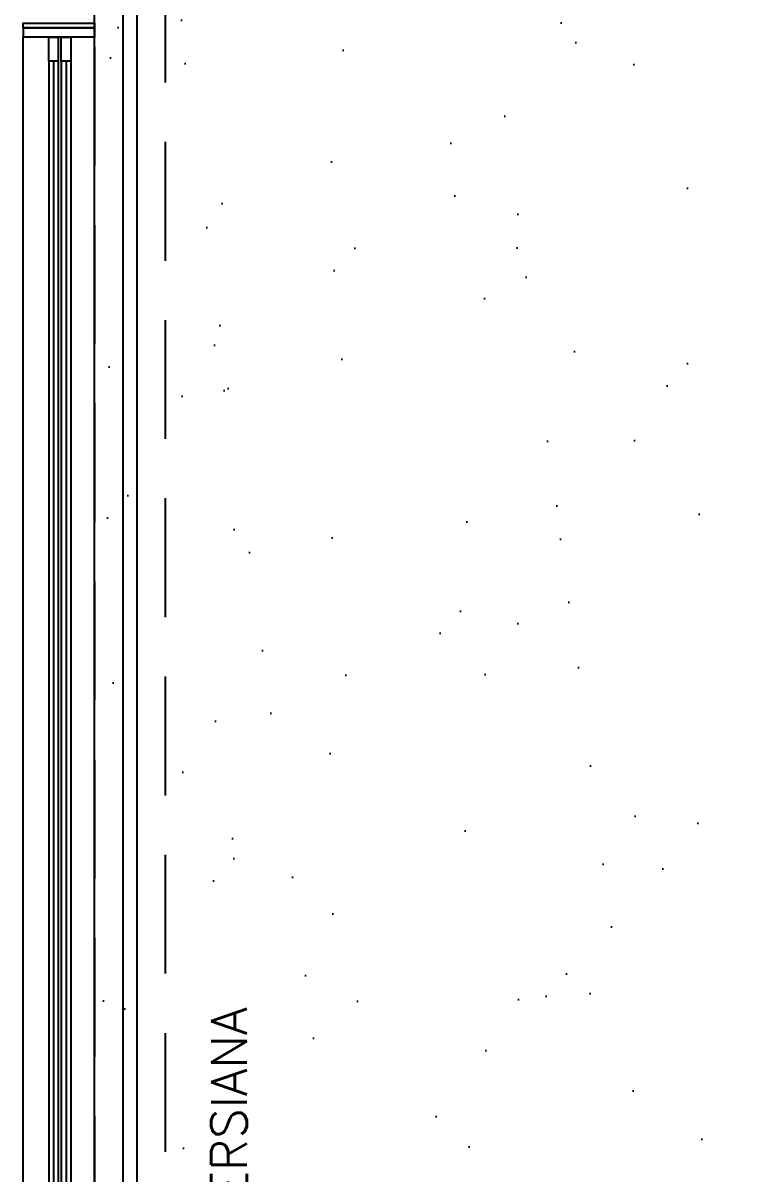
# Model space of a CAD drawing. Header units: inches. Extents: x -55 to 600, y -103 to 167.
# Drawn here: x 190.777 to 192.3, y -7.705 to -5.283 of the extents above; entities that cross this region are included whole.
import ezdxf

# ---------------------------------------------------------------- set-up
doc = ezdxf.new("R2010")
doc.units = ezdxf.units.IN
doc.header["$MEASUREMENT"] = 0
doc.linetypes.add('HIDDEN', pattern=[0.375, 0.25, -0.125])
for name, color, linetype in [('AI-Caixilhos', 2, 'Continuous'), ('AI-Hatch piso', 252, 'Continuous'), ('AI-Piso', 1, 'Continuous'), ('AI-Produção', 1, 'Continuous'), ('AI-Proj', 1, 'HIDDEN'), ('AI-Texto acabamento', 1, 'Continuous')]:
    doc.layers.add(name, color=color, linetype=linetype)
doc.styles.add('RS50', font='romans.shx', dxfattribs={"height": 0.1})

# ---------------------------------------------------------------- blocks, each defined once
blk = doc.blocks.new('*U93')
at = {"ltscale": 0.5}
for p, q in [((0.002, 2.68), (-0.148, 2.68)), ((-0.148, 2.68), (0.002, 2.68)), ((-0.148, 2.68), (-0.148, 2.66)), ((0.002, 2.68), (0.002, 2.66)), ((-0.148, 2.66), (0.002, 2.66))]:
    blk.add_line(p, q, dxfattribs=at)
at = {"color": 1, "ltscale": 0.25}
for p, q in [((-0.148, 0.02), (-0.148, 2.66)), ((0.002, 0.02), (0.002, 2.66)), ((-0.0985, 2.61), (-0.0985, 0.07)), ((-0.0785, 2.61), (-0.0785, 0.07)), ((-0.072, 2.61), (-0.072, 0.07)), ((-0.052, 2.61), (-0.052, 0.07))]:
    blk.add_line(p, q, dxfattribs=at)
at = {"color": 252, "ltscale": 0.25}
for p, q in [((-0.0885, 2.61), (-0.0885, 0.07)), ((-0.062, 2.61), (-0.062, 0.07))]:
    blk.add_line(p, q, dxfattribs=at)
at = {"color": 1, "ltscale": 0.25}
blk.add_lwpolyline([(-0.148, 2.68), (0.002, 2.68), (0.002, 2.69), (-0.148, 2.69)], close=True, dxfattribs=at)
at = {"ltscale": 0.25}
for points in [[(-0.0785, 2.66), (-0.0985, 2.66), (-0.0985, 2.61), (-0.0785, 2.61)], [(-0.052, 2.66), (-0.072, 2.66), (-0.072, 2.61), (-0.052, 2.61)]]:
    blk.add_lwpolyline(points, close=True, dxfattribs=at)
blk = doc.blocks.new('*U94')
blk.add_lwpolyline([(0, 0), (7.2, 0), (7.2, 0.15), (0, 0.15)], close=True)
at = {"layer": 'AI-Produção'}
blk.add_lwpolyline([(0.15, 0.06), (7.05, 0.06), (7.05, 0.09), (0.15, 0.09)], close=True, dxfattribs=at)

msp = doc.modelspace()

# ---------------------------------------------------------------- hatches: boundary and pattern name
at = {"layer": 'AI-Hatch piso', "true_color": 0xd3bf96}
h = msp.add_hatch(dxfattribs=at)
h.set_pattern_fill('AR-SAND', color=9, scale=0.01, angle=90, style=0)
h.set_pattern_definition([(127.5, (210.64656, 101.05896), (-0.4894132, -0.0160003), [0, -0.38608, 0, -0.4318, 0, -0.41275]), (97.5, (210.64656, 101.05896), (-0.716825, 0.4495233), [0, -0.20828, 0, -0.34798, 0, -0.13335]), (57.5, (210.64656, 100.74654), (-0.0014372, 0.7909924), [0, -0.127, 0, -0.4572, 0, -0.5969]), (47.5, (210.64656, 100.74654), (-0.2229293, 0.7635565), [0, -0.0635, 0, -0.29972, 0, -0.3429])])
h.paths.add_polyline_path([(190.9274, -1.3834), (203.8774, -1.3834), (203.8774, -8.7834), (190.9274, -8.7834)])

# ---------------------------------------------------------------- linework, layer by layer
at = {"layer": 'AI-Piso'}
msp.add_lwpolyline([(190.9274, -1.3834), (203.8774, -1.3834), (203.8774, -8.7834), (190.9274, -8.7834)], close=True, dxfattribs=at)

# ---------------------------------------------------------------- block references
at = {"layer": 'AI-Caixilhos', "xscale": -1}
msp.add_blockref('*U93', (190.7794, -7.9734), dxfattribs=at)
at = {"layer": 'AI-Proj', "rotation": 90}
msp.add_blockref('*U94', (191.0774, -8.7834), dxfattribs=at)

# ---------------------------------------------------------------- texts
at = {"layer": 'AI-Texto acabamento', "insert": (191.2479, -8.7239), "char_height": 0.075, "width": 3.870489, "attachment_point": 7, "rotation": 90, "style": 'RS50'}
msp.add_mtext('CORTINEIRO COM PERSIANA', dxfattribs=at)

doc.saveas('drawing.dxf')
